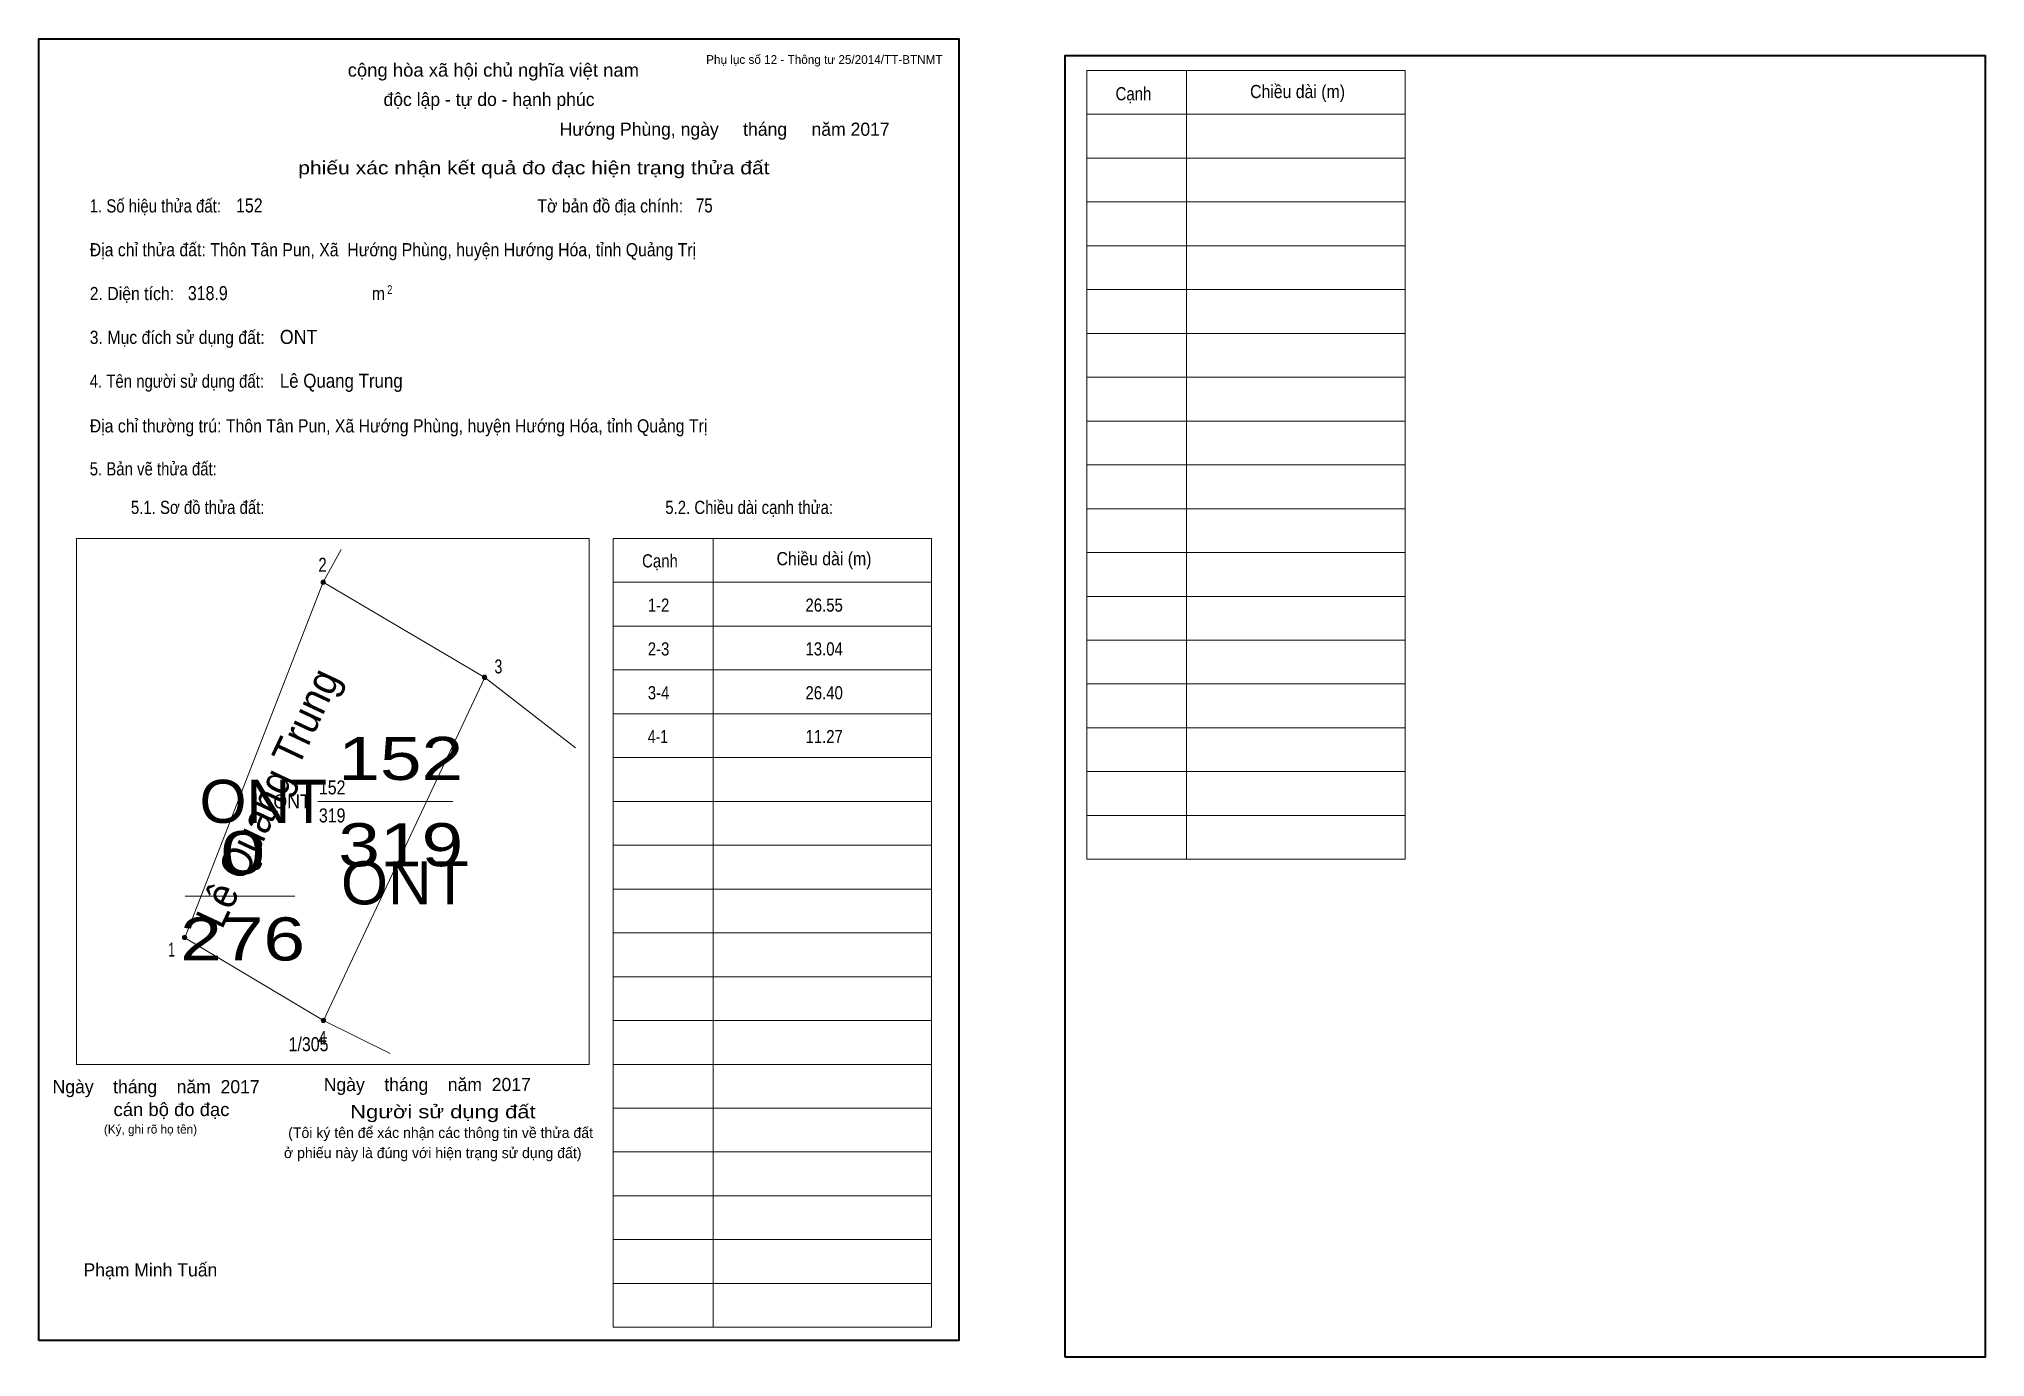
# Model space of a CAD drawing. Header units: centimetres. Extents: x 0 to 44.4, y -0.4 to 29.7.
import ezdxf
from ezdxf.enums import TextEntityAlignment as Align

# ---------------------------------------------------------------- set-up
doc = ezdxf.new("R2010")
doc.units = ezdxf.units.CM
doc.header["$LTSCALE"] = 0.12
for name, color, linetype, lineweight in [('13', 7, 'Continuous', 13), ('32', 7, 'Continuous', 13), ('33', 7, 'Continuous', 13), ('6', 7, 'Continuous', 13), ('63', 7, 'Continuous', 13)]:
    doc.layers.add(name, color=color, linetype=linetype, lineweight=lineweight)
for name, color, linetype in [('2', 7, 'Continuous'), ('30', 7, 'Continuous'), ('34', 7, 'Continuous')]:
    doc.layers.add(name, color=color, linetype=linetype)

msp = doc.modelspace()

# ---------------------------------------------------------------- hatches: boundary and pattern name
at = {"layer": '32'}
for points in [[(6.5411, 17.3016, 1), (6.4411, 17.3016, 1)], [(10.2251, 15.1319, 1), (10.1251, 15.1319, 1)], [(3.3749, 9.1961, 1), (3.2749, 9.1961, 1)], [(6.5443, 7.3016, 1), (6.4443, 7.3016, 1)]]:
    msp.add_hatch(color=256, dxfattribs=at).paths.add_polyline_path(points)

# ---------------------------------------------------------------- linework, layer by layer
at = {"layer": '13'}
for p, q in [((6.94, 12.3), (9.45, 12.3)), ((3.34, 10.14), (5.84, 10.14))]:
    msp.add_line(p, q, dxfattribs=at)
at = {"layer": '32'}
for centre in [(6.4911, 17.3016), (10.1751, 15.1319), (3.3249, 9.1961), (6.4943, 7.3016)]:
    msp.add_circle(centre, 0.05, dxfattribs=at)
at = {"layer": '33'}
msp.add_line((6.37, 12.3), (7.01, 12.3), dxfattribs=at)
at = {"layer": '6'}
for p in [(10.18, 15.13), (8.02, 6.55)]:
    msp.add_line(p, (6.5, 7.3), dxfattribs=at)
for points in [[(6.5, 7.3), (3.33, 9.19), (6.49, 17.3), (6.9, 18.05)], [(12.25, 13.52), (10.18, 15.13), (6.49, 17.3)]]:
    msp.add_lwpolyline(points, dxfattribs=at)
at = {"layer": '63'}
for p, q in [((23.92, 28.98), (31.19, 28.98)), ((23.92, 10.98), (23.92, 28.98)), ((26.2, 10.98), (26.2, 28.98)), ((31.19, 10.98), (31.19, 28.98)), ((23.92, 27.98), (31.19, 27.98)), ((23.92, 26.98), (31.19, 26.98)), ((23.92, 25.98), (31.19, 25.98)), ((23.92, 24.98), (31.19, 24.98)), ((23.92, 23.98), (31.19, 23.98)), ((23.92, 22.98), (31.19, 22.98)), ((23.92, 21.98), (31.19, 21.98)), ((23.92, 20.98), (31.19, 20.98)), ((23.92, 19.98), (31.19, 19.98)), ((23.92, 18.98), (31.19, 18.98)), ((0.86, 18.3), (12.56, 18.3)), ((0.86, 6.3), (0.86, 18.3)), ((12.56, 6.3), (12.56, 18.3)), ((13.11, 18.3), (20.38, 18.3)), ((13.11, 0.3), (13.11, 18.3)), ((15.39, 0.3), (15.39, 18.3)), ((20.38, 0.3), (20.38, 18.3)), ((23.92, 17.98), (31.19, 17.98)), ((13.11, 17.3), (20.38, 17.3)), ((23.92, 16.98), (31.19, 16.98)), ((13.11, 16.3), (20.38, 16.3)), ((23.92, 15.98), (31.19, 15.98)), ((13.11, 15.3), (20.38, 15.3)), ((23.92, 14.98), (31.19, 14.98)), ((13.11, 14.3), (20.38, 14.3)), ((23.92, 13.98), (31.19, 13.98)), ((13.11, 13.3), (20.38, 13.3)), ((23.92, 12.98), (31.19, 12.98)), ((13.11, 12.3), (20.38, 12.3)), ((23.92, 11.98), (31.19, 11.98)), ((13.11, 11.3), (20.38, 11.3)), ((23.92, 10.98), (31.19, 10.98)), ((13.11, 10.3), (20.38, 10.3)), ((13.11, 9.3), (20.38, 9.3)), ((13.11, 8.3), (20.38, 8.3)), ((13.11, 7.3), (20.38, 7.3)), ((0.86, 6.3), (12.56, 6.3)), ((13.11, 6.3), (20.38, 6.3)), ((13.11, 5.3), (20.38, 5.3)), ((13.11, 4.3), (20.38, 4.3)), ((13.11, 3.3), (20.38, 3.3)), ((13.11, 2.3), (20.38, 2.3)), ((13.11, 1.3), (20.38, 1.3)), ((13.11, 0.3), (20.38, 0.3))]:
    msp.add_line(p, q, dxfattribs=at)
at = {"layer": '63', "lineweight": 35}
for points in [[(0, 0), (0, 29.7), (21, 29.7), (21, 0)], [(23.43, -0.38), (23.43, 29.32), (44.43, 29.32), (44.43, -0.38)]]:
    msp.add_lwpolyline(points, close=True, dxfattribs=at)

# ---------------------------------------------------------------- texts
at = {"layer": '13'}
for s, width, p in [('152', 1.3, (8.26, 12.79)), ('0', 1.4, (4.655, 10.64)), ('319', 1.3, (8.26, 10.82)), ('276', 1.3, (4.65, 8.67))]:
    msp.add_text(s, height=0.9833, dxfattribs=dict(at, width=width)).set_placement(p, align=Align.CENTER)
at = {"layer": '13', "width": 1.05}
for p in [(6.58, 11.81), (9.81, 9.95)]:
    msp.add_text('ONT', height=0.9833, dxfattribs=at).set_placement(p, align=Align.RIGHT)
at = {"layer": '2', "width": 0.95}
msp.add_text('Lê Quang Trung', height=0.6881, rotation=64.824, dxfattribs=at).set_placement((5.5343, 12.2386), align=Align.CENTER)
at = {"layer": '30'}
for s, height, width, p in [('1-2', 0.3, 0.85, (13.9, 16.63)), ('26.55', 0.3, 0.85, (17.5, 16.63)), ('2-3', 0.3, 0.85, (13.9, 15.63)), ('13.04', 0.3, 0.85, (17.5, 15.63)), ('3-4', 0.3, 0.85, (13.9, 14.63)), ('26.40', 0.3, 0.85, (17.5, 14.63)), ('4-1', 0.3, 0.8, (13.9, 13.63)), ('11.27', 0.3, 0.85, (17.5, 13.63)), ('1/305', 0.32, 0.85, (5.7, 6.6))]:
    msp.add_text(s, height=height, dxfattribs=dict(at, width=width)).set_placement(p)
at = {"layer": '32'}
for s, width, p in [('2', 0.8, (6.475, 17.54)), ('3', 0.75, (10.49, 15.22)), ('1', 0.65, (3.03, 8.76)), ('4', 0.8, (6.475, 6.74))]:
    msp.add_text(s, height=0.32, dxfattribs=dict(at, width=width)).set_placement(p, align=Align.CENTER)
at = {"layer": '33', "width": 0.95}
msp.add_text('ONT', height=0.32, dxfattribs=at).set_placement((6.21, 12.14), align=Align.RIGHT)
at = {"layer": '33', "width": 0.85}
for s, p in [('152', (6.695, 12.46)), ('319', (6.695, 11.82))]:
    msp.add_text(s, height=0.32, dxfattribs=at).set_placement(p, align=Align.CENTER)
at = {"layer": '34'}
for s, width, p in [('152', 0.85, (4.5, 25.74)), ('75', 0.8, (15, 25.74)), ('318.9', 0.85, (3.4, 23.74)), ('ONT', 0.95, (5.5, 22.74)), ('Lê Quang Trung', 0.9, (5.5, 21.74))]:
    msp.add_text(s, height=0.32, dxfattribs=dict(at, width=width)).set_placement(p)
at = {"layer": '63'}
for s, height, p in [('Phụ lục số 12 - Thông tư 25/2014/TT-BTNMT', 0.2, (20.63, 29.13)), ('Ngày    tháng    năm  2017', 0.3, (5.04, 5.64)), ('Ngày    tháng    năm  2017', 0.3, (11.23, 5.69)), ('(Ký, ghi rõ họ tên)', 0.2, (3.61, 4.72))]:
    msp.add_text(s, height=height, dxfattribs=at).set_placement(p, align=Align.RIGHT)
at = {"layer": '63', "width": 1.05}
msp.add_text('cộng hòa xã hội chủ nghĩa việt nam', height=0.3, dxfattribs=at).set_placement((10.375, 28.84), align=Align.CENTER)
at = {"layer": '63'}
for s, height, p in [('độc lập - tự do - hạnh phúc', 0.3, (10.275, 28.17)), ('Hướng Phùng, ngày     tháng     năm 2017', 0.3, (15.655, 27.49)), ('(Tôi ký tên để xác nhận các thông tin về thửa đất ', 0.24, (9.215, 4.62)), ('ở phiếu này là đúng với hiện trạng sử dụng đất)', 0.24, (8.99, 4.16)), ('Phạm Minh Tuấn', 0.3, (2.545, 1.46))]:
    msp.add_text(s, height=height, dxfattribs=at).set_placement(p, align=Align.CENTER)
for s, height, width, p in [('Cạnh', 0.3, 0.85, (24.58, 28.3)), ('Chiều dài (m)', 0.3, 0.9, (27.65, 28.35)), ('1. Số hiệu thửa đất:', 0.3, 0.85, (1.16, 25.74)), ('Tờ bản đồ địa chính:', 0.3, 0.9, (11.38, 25.74)), ('Địa chỉ thửa đất: Thôn Tân Pun, Xã  Hướng Phùng, huyện Hướng Hóa, tỉnh Quảng Trị', 0.3, 0.9, (1.16, 24.74)), ('2. Diện tích:', 0.3, 0.9, (1.16, 23.74)), ('2', 0.2, 0.8, (7.95, 23.88)), ('m', 0.3, 0.9, (7.6, 23.74)), ('3. Mục đích sử dụng đất:', 0.3, 0.9, (1.16, 22.74)), ('4. Tên người sử dụng đất:', 0.3, 0.85, (1.16, 21.74)), ('Địa chỉ thường trú: Thôn Tân Pun, Xã Hướng Phùng, huyện Hướng Hóa, tỉnh Quảng Trị', 0.3, 0.9, (1.16, 20.72)), ('5. Bản vẽ thửa đất:', 0.3, 0.85, (1.16, 19.74)), ('5.1. Sơ đồ thửa đất:', 0.3, 0.85, (2.1, 18.86)), ('5.2. Chiều dài cạnh thửa:', 0.3, 0.85, (14.3, 18.86)), ('Cạnh', 0.3, 0.85, (13.77, 17.64)), ('Chiều dài (m)', 0.3, 0.9, (16.84, 17.69))]:
    msp.add_text(s, height=height, dxfattribs=dict(at, width=width)).set_placement(p)
for s, width, p in [('phiếu xác nhận kết quả đo đạc hiện trạng thửa đất', 1.2, (16.68, 26.61)), ('cán bộ đo đạc', 1.05, (4.35, 5.12)), ('Người sử dụng đất', 1.25, (11.34, 5.07))]:
    msp.add_text(s, height=0.3, dxfattribs=dict(at, width=width)).set_placement(p, align=Align.RIGHT)

doc.saveas('drawing.dxf')
